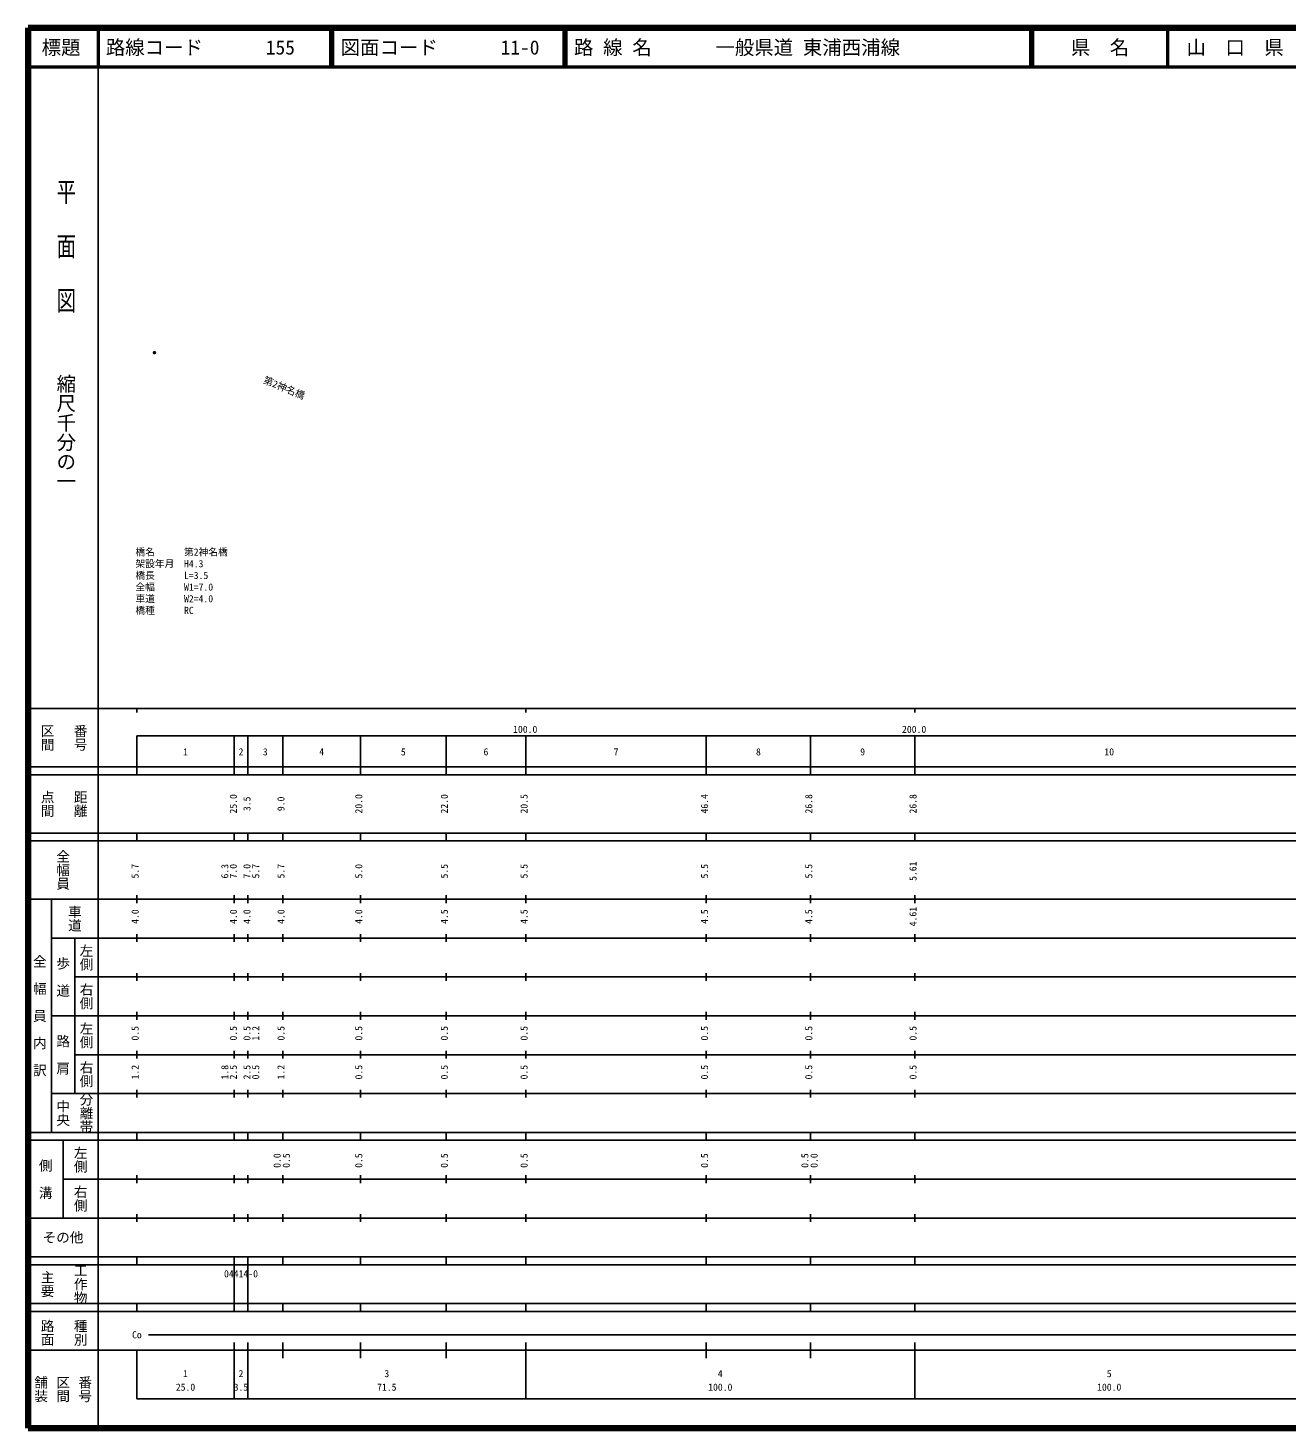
# Model space of a CAD drawing. Units: millimetres on the paper. Extents: x 40 to 680, y 20 to 380.
# Drawn here: x 40 to 363.7, y 20 to 380 of the extents above; entities that cross this region are included whole.
import ezdxf
from ezdxf.enums import TextEntityAlignment as Align

# ---------------------------------------------------------------- set-up
doc = ezdxf.new("R2010")
doc.units = ezdxf.units.MM
doc.header["$PDMODE"] = 32
doc.header["$PDSIZE"] = 0.5
for name, color, linetype in [('M-OTRS', 6, 'Continuous'), ('M-STR-HTXT', 7, 'Continuous'), ('M-STR-STR1', 1, 'Continuous'), ('M-TTL-TXT', 7, 'Continuous')]:
    doc.layers.add(name, color=color, linetype=linetype)
for name, color, linetype, lineweight in [('M-TTL', 2, 'Continuous', 140), ('M-TTL-BAND', 7, 'Continuous', 25), ('M-TTL-LINE', 7, 'Continuous', 50)]:
    doc.layers.add(name, color=color, linetype=linetype, lineweight=lineweight)
doc.styles.add('@ＭＳ ゴシック', font='')
doc.styles.add('ＭＳ ゴシック', font='')
doc.styles.get('@ＭＳ ゴシック').set_extended_font_data('@MS Gothic')
doc.styles.get('ＭＳ ゴシック').set_extended_font_data('MS Gothic')

msp = doc.modelspace()

# ---------------------------------------------------------------- linework, layer by layer
at = {"layer": 'M-OTRS'}
msp.add_point((72.519, 296.514), dxfattribs=at)
at = {"layer": 'M-TTL'}
for p, q in [((40, 380), (40, 20)), ((680, 380), (40, 380)), ((40, 20), (680, 20))]:
    msp.add_line(p, q, dxfattribs=at)
at = {"layer": 'M-TTL-BAND'}
for p, q in [((58, 370), (58, 20)), ((40, 205), (579, 205)), ((68, 205), (68, 204)), ((168, 205), (168, 204)), ((268, 205), (268, 204)), ((68, 198), (579, 198)), ((68, 198), (68, 188)), ((93, 188), (93, 198)), ((96.5, 188), (96.5, 198)), ((105.5, 188), (105.5, 198)), ((125.5, 188), (125.5, 198)), ((147.5, 188), (147.5, 198)), ((168, 188), (168, 198)), ((214.4, 188), (214.4, 198)), ((241.2, 188), (241.2, 198)), ((268, 188), (268, 198)), ((40, 190), (579, 190)), ((40, 188), (579, 188)), ((40, 173), (579, 173)), ((68, 171), (68, 173)), ((93, 171), (93, 173)), ((96.5, 171), (96.5, 173)), ((105.5, 171), (105.5, 173)), ((125.5, 171), (125.5, 173)), ((147.5, 171), (147.5, 173)), ((168, 171), (168, 173)), ((214.4, 171), (214.4, 173)), ((241.2, 171), (241.2, 173)), ((268, 171), (268, 173)), ((40, 171), (579, 171)), ((40, 156), (579, 156)), ((46, 96), (46, 156)), ((68, 155), (68, 157)), ((93, 155), (93, 157)), ((96.5, 155), (96.5, 157)), ((105.5, 155), (105.5, 157)), ((125.5, 155), (125.5, 157)), ((147.5, 155), (147.5, 157)), ((168, 155), (168, 157)), ((214.4, 155), (214.4, 157)), ((241.2, 155), (241.2, 157)), ((268, 155), (268, 157)), ((46, 146), (579, 146)), ((52, 146), (52, 106)), ((68, 145), (68, 147)), ((93, 145), (93, 147)), ((96.5, 145), (96.5, 147)), ((105.5, 145), (105.5, 147)), ((125.5, 145), (125.5, 147)), ((147.5, 145), (147.5, 147)), ((168, 145), (168, 147)), ((214.4, 145), (214.4, 147)), ((241.2, 145), (241.2, 147)), ((268, 145), (268, 147)), ((68, 135), (68, 137)), ((93, 135), (93, 137)), ((96.5, 135), (96.5, 137)), ((105.5, 135), (105.5, 137)), ((125.5, 135), (125.5, 137)), ((147.5, 135), (147.5, 137)), ((168, 135), (168, 137)), ((214.4, 135), (214.4, 137)), ((241.2, 135), (241.2, 137)), ((268, 135), (268, 137)), ((52, 136), (579, 136)), ((46, 126), (579, 126)), ((68, 125), (68, 127)), ((93, 125), (93, 127)), ((96.5, 125), (96.5, 127)), ((105.5, 125), (105.5, 127)), ((125.5, 125), (125.5, 127)), ((147.5, 125), (147.5, 127)), ((168, 125), (168, 127)), ((214.4, 125), (214.4, 127)), ((241.2, 125), (241.2, 127)), ((268, 125), (268, 127)), ((52, 116), (579, 116)), ((68, 115), (68, 117)), ((93, 115), (93, 117)), ((96.5, 115), (96.5, 117)), ((105.5, 115), (105.5, 117)), ((125.5, 115), (125.5, 117)), ((147.5, 115), (147.5, 117)), ((168, 115), (168, 117)), ((214.4, 115), (214.4, 117)), ((241.2, 115), (241.2, 117)), ((268, 115), (268, 117)), ((46, 106), (579, 106)), ((68, 105), (68, 107)), ((93, 105), (93, 107)), ((96.5, 105), (96.5, 107)), ((105.5, 105), (105.5, 107)), ((125.5, 105), (125.5, 107)), ((147.5, 105), (147.5, 107)), ((168, 105), (168, 107)), ((214.4, 105), (214.4, 107)), ((241.2, 105), (241.2, 107)), ((268, 105), (268, 107)), ((40, 96), (579, 96)), ((40, 94), (579, 94)), ((49, 94), (49, 74)), ((68, 94), (68, 96)), ((93, 94), (93, 96)), ((96.5, 94), (96.5, 96)), ((105.5, 94), (105.5, 96)), ((125.5, 94), (125.5, 96)), ((147.5, 94), (147.5, 96)), ((168, 94), (168, 96)), ((214.4, 94), (214.4, 96)), ((241.2, 94), (241.2, 96)), ((268, 94), (268, 96)), ((49, 84), (579, 84)), ((68, 83), (68, 85)), ((93, 83), (93, 85)), ((96.5, 83), (96.5, 85)), ((105.5, 83), (105.5, 85)), ((125.5, 83), (125.5, 85)), ((147.5, 83), (147.5, 85)), ((168, 83), (168, 85)), ((214.4, 83), (214.4, 85)), ((241.2, 83), (241.2, 85)), ((268, 83), (268, 85)), ((40, 74), (579, 74)), ((68, 73), (68, 75)), ((93, 73), (93, 75)), ((96.5, 73), (96.5, 75)), ((105.5, 73), (105.5, 75)), ((125.5, 73), (125.5, 75)), ((147.5, 73), (147.5, 75)), ((168, 73), (168, 75)), ((214.4, 73), (214.4, 75)), ((241.2, 73), (241.2, 75)), ((268, 73), (268, 75)), ((40, 64), (579, 64)), ((40, 62), (579, 62)), ((68, 62), (68, 64)), ((93, 62), (93, 64)), ((93, 52), (93, 62)), ((96.5, 62), (96.5, 64)), ((96.5, 52), (96.5, 62)), ((105.5, 62), (105.5, 64)), ((125.5, 62), (125.5, 64)), ((147.5, 62), (147.5, 64)), ((168, 62), (168, 64)), ((214.4, 62), (214.4, 64)), ((241.2, 62), (241.2, 64)), ((268, 62), (268, 64)), ((40, 52), (579, 52)), ((68, 50), (68, 52)), ((93, 50), (93, 52)), ((96.5, 50), (96.5, 52)), ((105.5, 50), (105.5, 52)), ((125.5, 50), (125.5, 52)), ((147.5, 50), (147.5, 52)), ((168, 50), (168, 52)), ((214.4, 50), (214.4, 52)), ((241.2, 50), (241.2, 52)), ((268, 50), (268, 52)), ((40, 50), (579, 50)), ((71, 44), (547, 44)), ((40, 40), (579, 40)), ((68, 40), (68, 27.5)), ((93, 27.5), (93, 42)), ((96.5, 27.5), (96.5, 42)), ((105.5, 38), (105.5, 42)), ((125.5, 38), (125.5, 42)), ((147.5, 38), (147.5, 42)), ((168, 27.5), (168, 42)), ((214.4, 38), (214.4, 42)), ((241.2, 38), (241.2, 42)), ((268, 27.5), (268, 42)), ((68, 27.5), (579, 27.5))]:
    msp.add_line(p, q, dxfattribs=at)
at = {"layer": 'M-TTL-LINE'}
for p, q in [((58, 380), (58, 370)), ((117.75, 380), (117.75, 370)), ((118.25, 380), (118.25, 370)), ((177.75, 380), (177.75, 370)), ((178.25, 380), (178.25, 370)), ((297.75, 380), (297.75, 370)), ((298.25, 380), (298.25, 370)), ((333, 380), (333, 370)), ((40, 370), (680, 370))]:
    msp.add_line(p, q, dxfattribs=at)

# ---------------------------------------------------------------- texts
at = {"layer": 'M-STR-HTXT', "style": 'ＭＳ ゴシック'}
for s, p in [('橋名\u3000\u3000\u3000第2神名橋', (67.615, 243.778)), ('架設年月\u3000H4.3', (67.615, 240.778)), ('橋長\u3000\u3000\u3000L=3.5', (67.615, 237.778)), ('全幅\u3000\u3000\u3000W1=7.0', (67.615, 234.778)), ('車道\u3000\u3000\u3000W2=4.0', (67.615, 231.778)), ('橋種\u3000\u3000\u3000RC', (67.615, 228.778))]:
    msp.add_text(s, height=1.833, dxfattribs=at).set_placement(p, align=Align.BOTTOM_LEFT)
at = {"layer": 'M-STR-STR1', "style": 'ＭＳ ゴシック'}
msp.add_text('第2神名橋', height=1.833, rotation=337.479, dxfattribs=at).set_placement((100.113, 288.282), align=Align.BOTTOM_LEFT)
at = {"layer": 'M-TTL-BAND', "style": '@ＭＳ ゴシック', "width": 1.4}
msp.add_text('平  面  図', height=3.666, rotation=270, dxfattribs=at).set_placement((49.777, 306.475), align=Align.MIDDLE_RIGHT)
at = {"layer": 'M-TTL-BAND', "style": '@ＭＳ ゴシック'}
msp.add_text('縮尺千分の一', height=3.666, rotation=270, dxfattribs=at).set_placement((49.777, 261.03), align=Align.MIDDLE_RIGHT)
for s, p in [('区間', (45, 197.5)), ('番号', (53.5, 197.5)), ('点間', (45, 180.5)), ('距離', (53.5, 180.5)), ('全幅員', (49, 163.5)), ('車道', (52, 151)), ('左側', (55, 141)), ('全\u3000幅\u3000員\u3000内\u3000訳', (43, 126)), ('歩\u3000道', (49, 136)), ('右側', (55, 131)), ('左側', (55, 121)), ('路\u3000肩', (49, 116)), ('右側', (55, 111)), ('分離帯', (55, 101)), ('中央', (49, 101)), ('左側', (53.5, 89)), ('側\u3000溝', (44.5, 84)), ('右側', (53.5, 79)), ('工作物', (53.5, 57)), ('主要', (45, 57)), ('路面', (45, 44.5)), ('種別', (53.5, 44.5)), ('舗装', (43.333, 30)), ('区間', (49, 30)), ('番号', (54.667, 30))]:
    msp.add_text(s, height=2.566, rotation=270, dxfattribs=at).set_placement(p, align=Align.MIDDLE_CENTER)
at = {"layer": 'M-TTL-BAND', "style": 'ＭＳ ゴシック'}
for s, p in [('100.0', (167.844, 198.195)), ('200.0', (267.844, 198.195)), ('1', (80.5, 192.405)), ('2', (94.75, 192.405)), ('3', (101, 192.405)), ('4', (115.5, 192.405)), ('5', (136.5, 192.405)), ('6', (157.75, 192.405)), ('7', (191.2, 192.405)), ('8', (227.8, 192.405)), ('9', (254.6, 192.405)), ('10', (318, 192.405)), ('Co', (68, 42.5)), ('1', (80.5, 32.523)), ('2', (94.75, 32.523)), ('3', (132.25, 32.523)), ('4', (218, 32.523)), ('5', (318, 32.523)), ('25.0', (80.5, 29.033)), ('3.5', (94.75, 29.033)), ('71.5', (132.25, 29.033)), ('100.0', (218, 29.033)), ('100.0', (318, 29.033))]:
    msp.add_text(s, height=1.833, dxfattribs=at).set_placement(p, align=Align.BOTTOM_CENTER)
for s, p in [('25.0', (94.25, 180.5)), ('3.5', (97.75, 180.5)), ('9.0', (106.5, 180.5)), ('20.0', (126.5, 180.5)), ('22.0', (148.5, 180.5)), ('20.5', (169, 180.5)), ('46.4', (215.4, 180.5)), ('26.8', (242.2, 180.5)), ('26.8', (269, 180.5)), ('5.7', (69, 163.174)), ('6.3', (92.068, 163.174)), ('7.0', (94.25, 163.174)), ('7.0', (97.75, 163.174)), ('5.7', (100, 163.174)), ('5.7', (106.5, 163.174)), ('5.0', (126.5, 163.174)), ('5.5', (148.5, 163.174)), ('5.5', (169, 163.174)), ('5.5', (215.4, 163.174)), ('5.5', (242.2, 163.174)), ('5.61', (269, 163.174)), ('4.0', (69, 151.5)), ('4.0', (94.25, 151.5)), ('4.0', (97.75, 151.5)), ('4.0', (106.5, 151.5)), ('4.0', (126.5, 151.5)), ('4.5', (148.5, 151.5)), ('4.5', (169, 151.5)), ('4.5', (215.4, 151.5)), ('4.5', (242.2, 151.5)), ('4.61', (269, 151.5)), ('0.5', (69, 121.5)), ('0.5', (94.25, 121.5)), ('0.5', (97.75, 121.5)), ('1.2', (100, 121.5)), ('0.5', (106.5, 121.5)), ('0.5', (126.5, 121.5)), ('0.5', (148.5, 121.5)), ('0.5', (169, 121.5)), ('0.5', (215.4, 121.5)), ('0.5', (242.2, 121.5)), ('0.5', (269, 121.5)), ('1.2', (69, 111.5)), ('1.8', (92.068, 111.5)), ('2.5', (94.25, 111.5)), ('2.5', (97.75, 111.5)), ('0.5', (100, 111.5)), ('1.2', (106.5, 111.5)), ('0.5', (126.5, 111.5)), ('0.5', (148.5, 111.5)), ('0.5', (169, 111.5)), ('0.5', (215.4, 111.5)), ('0.5', (242.2, 111.5)), ('0.5', (269, 111.5)), ('0.0', (105.5, 88.764)), ('0.5', (107.87, 88.764)), ('0.5', (126.5, 88.764)), ('0.5', (148.5, 88.764)), ('0.5', (169, 88.764)), ('0.5', (215.4, 88.764)), ('0.5', (241.2, 88.764)), ('0.0', (243.57, 88.764))]:
    msp.add_text(s, height=1.833, rotation=90, dxfattribs=at).set_placement(p, align=Align.BOTTOM_CENTER)
for s, height, p in [('その他', 2.566, (49, 69)), ('04414-0', 1.833, (94.765, 59.655))]:
    msp.add_text(s, height=height, dxfattribs=at).set_placement(p, align=Align.MIDDLE_CENTER)
at = {"layer": 'M-TTL-TXT', "style": 'ＭＳ ゴシック'}
for s, p in [('標題', (48.5, 375)), ('県\u3000名', (315.625, 375)), ('山\u3000口\u3000県', (350.375, 375))]:
    msp.add_text(s, height=3.666, dxfattribs=at).set_placement(p, align=Align.MIDDLE_CENTER)
for s, p in [('路線コード', (60, 375)), ('155', (101.142, 375)), ('図面コード', (120.38, 375)), ('11-0', (161.521, 375)), ('路 線 名', (180.38, 375)), ('一般県道 東浦西浦線', (216.734, 375))]:
    msp.add_text(s, height=3.666, dxfattribs=at).set_placement(p, align=Align.MIDDLE_LEFT)

doc.saveas('drawing.dxf')
